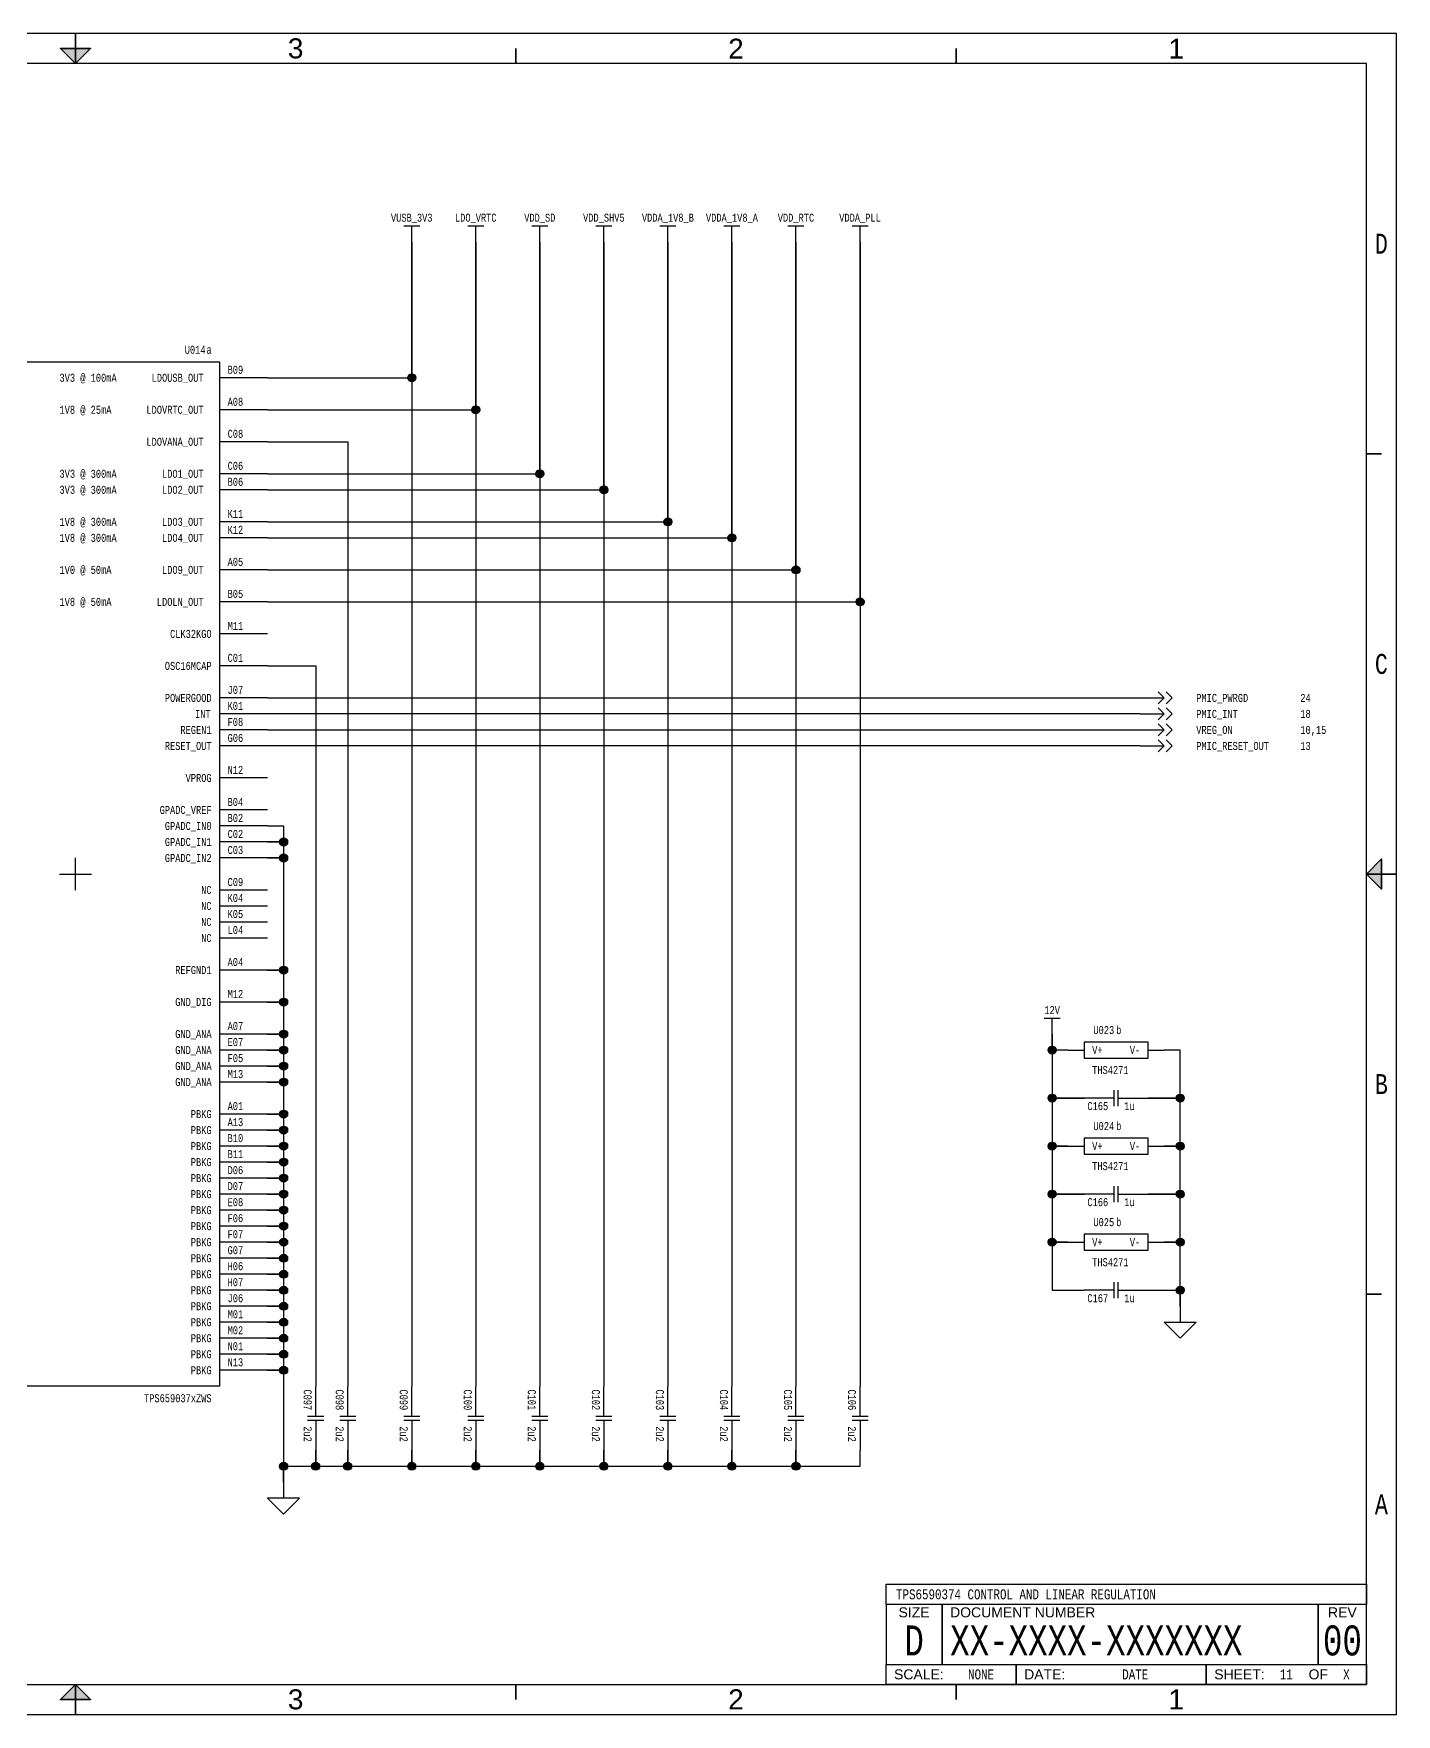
# Paper-space layout '11' of a CAD drawing. Header units: inches. Extents: x 0.2 to 16.8, y 0.2 to 10.8.
# Drawn here: x 8.24 to 16.75, y 0.25 to 10.75 of the extents above; entities that cross this region are included whole.
import ezdxf
from ezdxf.enums import TextEntityAlignment as Align

# ---------------------------------------------------------------- set-up
doc = ezdxf.new("R2010")
doc.units = ezdxf.units.IN
doc.header["$MEASUREMENT"] = 0
for name, color, linetype in [('BORDER', 13, 'Continuous'), ('COMPONENT', 14, 'Continuous'), ('SIGNAL', 84, 'Continuous'), ('TEXT', 252, 'Continuous')]:
    doc.layers.add(name, color=color, linetype=linetype)
doc.styles.add('Monotxt_75', font='monotxt.shx', dxfattribs={"width": 0.75})
doc.styles.get("Standard").update_dxf_attribs({"font": 'arial.ttf'})

# ---------------------------------------------------------------- blocks, each defined once
blk = doc.blocks.new('ANSI B Frame')
at = {"layer": 'BORDER', "lineweight": 35}
h = blk.add_hatch(color=256, dxfattribs=at)
h.dxf.hatch_style = 1
h.paths.add_polyline_path([(8.59375, 10.65625), (8.5, 10.65625), (8.5, 10.5625)])
h.paths.add_polyline_path([(8.5, 10.5625), (8.5, 10.65625), (8.40625, 10.65625)])
h = blk.add_hatch(color=256, dxfattribs=at)
h.dxf.hatch_style = 1
h.paths.add_polyline_path([(16.65625, 5.59375), (16.65625, 5.5), (16.5625, 5.5)])
h.paths.add_polyline_path([(16.5625, 5.5), (16.65625, 5.5), (16.65625, 5.40625)])
h = blk.add_hatch(color=256, dxfattribs=at)
h.dxf.hatch_style = 1
h.paths.add_polyline_path([(8.59375, 0.34375), (8.5, 0.34375), (8.5, 0.4375)])
h.paths.add_polyline_path([(8.5, 0.4375), (8.5, 0.34375), (8.40625, 0.34375)])
at = {"layer": 'BORDER'}
for points in [[(0.25, 0.25), (16.75, 0.25), (16.75, 10.75), (0.25, 10.75)], [(0.4375, 0.4375), (16.5625, 0.4375), (16.5625, 10.5625), (0.4375, 10.5625)], [(13.5625, 1.0625), (16.5625, 1.0625), (16.5625, 0.9375), (13.5625, 0.9375)], [(13.5625, 0.9375), (13.5625, 0.5625), (13.9125, 0.5625), (13.9125, 0.9375), (13.9125, 0.5625), (16.2625, 0.5625), (16.2625, 0.9375), (16.2625, 0.5625), (16.5625, 0.5625), (16.5625, 0.9375)], [(16.5625, 0.4375), (15.5625, 0.4375), (15.5625, 0.5625), (15.5625, 0.4375), (14.375, 0.4375), (14.375, 0.5625), (14.375, 0.4375), (13.5625, 0.4375), (13.5625, 0.5625), (16.5625, 0.5625)]]:
    blk.add_lwpolyline(points, close=True, dxfattribs=at)
at = {"layer": 'BORDER', "lineweight": 35}
for points in [[(8.5, 10.5625), (8.5, 10.75)], [(11.25, 10.65625), (11.25, 10.5625)], [(14, 10.65625), (14, 10.5625)], [(16.65625, 8.125), (16.5625, 8.125)], [(16.5625, 5.5), (16.75, 5.5)], [(16.65625, 2.875), (16.5625, 2.875)], [(8.5, 0.4375), (8.5, 0.25)], [(11.25, 0.34375), (11.25, 0.4375)], [(14, 0.34375), (14, 0.4375)]]:
    blk.add_lwpolyline(points, dxfattribs=at)
for points in [[(8.5, 10.5625), (8.59375, 10.65625), (8.40625, 10.65625)], [(16.5625, 5.5), (16.65625, 5.59375), (16.65625, 5.40625)], [(8.5, 0.4375), (8.59375, 0.34375), (8.40625, 0.34375)]]:
    blk.add_lwpolyline(points, close=True, dxfattribs=at)
at = {"layer": 'BORDER', "style": 'Monotxt_75', "width": 0.75}
for s, p in [('D', (16.65625, 9.4375)), ('C', (16.65625, 6.8125)), ('B', (16.65625, 4.1875)), ('A', (16.65625, 1.5625))]:
    blk.add_text(s, height=0.125, dxfattribs=at).set_placement(p, align=Align.MIDDLE_CENTER)
at = {"layer": 'BORDER'}
for s, p in [('SIZE', (13.7375, 0.8875)), ('REV', (16.4125, 0.8875)), ('OF', (16.2625, 0.5))]:
    blk.add_text(s, height=0.0625, dxfattribs=at).set_placement(p, align=Align.MIDDLE_CENTER)
for s, p in [('DOCUMENT NUMBER', (13.9625, 0.8875)), ('SCALE:', (13.6125, 0.5)), ('DATE:', (14.425, 0.5)), ('SHEET:', (15.6125, 0.5))]:
    blk.add_text(s, height=0.0625, dxfattribs=at).set_placement(p, align=Align.MIDDLE_LEFT)
at = {"layer": 'BORDER', "flags": 8}
for tag, p in [('ZN6', (1.625, 10.65787)), ('ZN5', (4.375, 10.66009)), ('ZN4', (7.125, 10.65625)), ('ZN3', (9.875, 10.65796)), ('ZN2', (12.625, 10.65574)), ('ZN1', (15.375, 10.65574)), ('ZN6', (1.625, 0.34375)), ('ZN5', (4.375, 0.34375)), ('ZN4', (7.125, 0.34375)), ('ZN3', (9.875, 0.34375)), ('ZN2', (12.625, 0.34375)), ('ZN1', (15.375, 0.34375))]:
    blk.add_attdef(tag, text='', height=0.125, dxfattribs=at).set_placement(p, align=Align.MIDDLE_CENTER)
at = {"layer": 'TEXT', "style": 'Monotxt_75', "width": 0.75, "flags": 8}
for tag, height, p in [('DESRP', 0.0625, (13.625, 1)), ('DWG_NO', 0.1875, (13.9625, 0.7125))]:
    blk.add_attdef(tag, text='', height=height, dxfattribs=at).set_placement(p, align=Align.MIDDLE_LEFT)
for tag, height, p in [('SHTSZ', 0.1875, (13.7375, 0.7125)), ('REV', 0.1875, (16.4125, 0.7125)), ('SCALE', 0.0625, (14.15625, 0.5)), ('REVDATE', 0.0625, (15.11875, 0.5)), ('CURRSHT', 0.0625, (16.0625, 0.5)), ('LASTSHT', 0.0625, (16.4375, 0.5))]:
    blk.add_attdef(tag, text='', height=height, dxfattribs=at).set_placement(p, align=Align.MIDDLE_CENTER)
blk = doc.blocks.new('TPS659037x_A')
blk.add_lwpolyline([(-0.9, 3.2), (0.9, 3.2), (0.9, -3.2), (-0.9, -3.2)], close=True)
for points in [[(-0.9, 3.1), (-1.2, 3.1)], [(1.2, 3.1), (0.9, 3.1)], [(-0.9, 2.9), (-1.2, 2.9)], [(1.2, 2.9), (0.9, 2.9)], [(-0.9, 2.7), (-1.2, 2.7)], [(1.2, 2.7), (0.9, 2.7)], [(-1.2, 2.5), (-0.9, 2.5)], [(1.2, 2.5), (0.9, 2.5)], [(-1.2, 2.4), (-0.9, 2.4)], [(1.2, 2.4), (0.9, 2.4)], [(-1.2, 2.3), (-0.9, 2.3)], [(-0.9, 2.1), (-1.2, 2.1)], [(1.2, 2.2), (0.9, 2.2)], [(1.2, 2.1), (0.9, 2.1)], [(-1.2, 2), (-0.9, 2)], [(1.2, 1.9), (0.9, 1.9)], [(-1.2, 1.8), (-0.9, 1.8)], [(1.2, 1.7), (0.9, 1.7)], [(-1.2, 1.6), (-0.9, 1.6)], [(-1.2, 1.5), (-0.9, 1.5)], [(1.2, 1.5), (0.9, 1.5)], [(-1.2, 1.3), (-0.9, 1.3)], [(1.2, 1.3), (0.9, 1.3)], [(-1.2, 1.1), (-0.9, 1.1)], [(1.2, 1.1), (0.9, 1.1)], [(1.2, 1), (0.9, 1)], [(-1.2, 0.9), (-0.9, 0.9)], [(1.2, 0.9), (0.9, 0.9)], [(-1.2, 0.8), (-0.9, 0.8)], [(1.2, 0.8), (0.9, 0.8)], [(-1.2, 0.6), (-0.9, 0.6)], [(1.2, 0.6), (0.9, 0.6)], [(-1.2, 0.4), (-0.9, 0.4)], [(1.2, 0.4), (0.9, 0.4)], [(-1.2, 0.3), (-0.9, 0.3)], [(1.2, 0.3), (0.9, 0.3)], [(1.2, 0.2), (0.9, 0.2)], [(-1.2, 0.1), (-0.9, 0.1)], [(1.2, 0.1), (0.9, 0.1)], [(-1.2, 0), (-0.9, 0)], [(1.2, -0.1), (0.9, -0.1)], [(-1.2, -0.2), (-0.9, -0.2)], [(1.2, -0.2), (0.9, -0.2)], [(1.2, -0.3), (0.9, -0.3)], [(-1.2, -0.4), (-0.9, -0.4)], [(1.2, -0.4), (0.9, -0.4)], [(-1.2, -0.6), (-0.9, -0.6)], [(1.2, -0.6), (0.9, -0.6)], [(-1.2, -0.8), (-0.9, -0.8)], [(1.2, -0.8), (0.9, -0.8)], [(-1.2, -0.9), (-0.9, -0.9)], [(-1.2, -1), (-0.9, -1)], [(1.2, -1), (0.9, -1)], [(-1.2, -1.1), (-0.9, -1.1)], [(1.2, -1.1), (0.9, -1.1)], [(1.2, -1.2), (0.9, -1.2)], [(-1.2, -1.3), (-0.9, -1.3)], [(1.2, -1.3), (0.9, -1.3)], [(-1.2, -1.5), (-0.9, -1.5)], [(1.2, -1.5), (0.9, -1.5)], [(1.2, -1.6), (0.9, -1.6)], [(-1.2, -1.7), (-0.9, -1.7)], [(1.2, -1.7), (0.9, -1.7)], [(-1.2, -1.8), (-0.9, -1.8)], [(1.2, -1.8), (0.9, -1.8)], [(-1.2, -1.9), (-0.9, -1.9)], [(1.2, -1.9), (0.9, -1.9)], [(-1.2, -2), (-0.9, -2)], [(1.2, -2), (0.9, -2)], [(-1.2, -2.1), (-0.9, -2.1)], [(-1.2, -2.2), (-0.9, -2.2)], [(1.2, -2.1), (0.9, -2.1)], [(1.2, -2.2), (0.9, -2.2)], [(-1.2, -2.3), (-0.9, -2.3)], [(1.2, -2.3), (0.9, -2.3)], [(-1.2, -2.4), (-0.9, -2.4)], [(1.2, -2.4), (0.9, -2.4)], [(1.2, -2.5), (0.9, -2.5)], [(-1.2, -2.6), (-0.9, -2.6)], [(1.2, -2.6), (0.9, -2.6)], [(-1.2, -2.7), (-0.9, -2.7)], [(1.2, -2.7), (0.9, -2.7)], [(1.2, -2.8), (0.9, -2.8)], [(-1.2, -2.9), (-0.9, -2.9)], [(1.2, -2.9), (0.9, -2.9)], [(1.2, -3), (0.9, -3)], [(-0.9, -3.1), (-1.2, -3.1)], [(1.2, -3.1), (0.9, -3.1)]]:
    blk.add_lwpolyline(points)
at = {"color": 7}
for points in [[(-0.1, 0), (0, 0), (0, 0.1)], [(0, -0.1), (0, 0), (0.1, 0)]]:
    blk.add_lwpolyline(points, dxfattribs=at)
at = {"layer": 'TEXT', "style": 'Monotxt_75', "width": 0.75}
for s, p in [('a', (0.85, 3.25)), ('C07', (-0.95, 3.125)), ('D09', (-0.95, 2.925)), ('B08', (-0.95, 2.725)), ('A10', (-0.95, 2.125)), ('A09', (-0.95, 2.025)), ('A06', (-0.95, 1.825)), ('C04', (-0.95, 1.325)), ('C05', (-0.95, 1.125)), ('A03', (-0.95, 0.925)), ('A02', (-0.95, 0.825)), ('B07', (-0.95, 0.625)), ('L01', (-0.95, 0.425)), ('L02', (-0.95, 0.325)), ('M03', (-0.95, 0.125)), ('H08', (-0.95, 0.025)), ('E05', (-0.95, -0.175)), ('E06', (-0.95, -0.375)), ('K09', (-0.95, -0.575)), ('G08', (-0.95, -0.775)), ('C11', (-0.95, -0.875)), ('L03', (-0.95, -0.975)), ('K07', (-0.95, -1.075)), ('J05', (-0.95, -1.275)), ('K08', (-0.95, -1.475)), ('B12', (-0.95, -1.675)), ('C13', (-0.95, -1.775)), ('A12', (-0.95, -1.875)), ('H09', (-0.95, -1.975)), ('K10', (-0.95, -2.075)), ('C10', (-0.95, -2.175)), ('N11', (-0.95, -2.275)), ('G09', (-0.95, -2.375)), ('B03', (-0.95, -2.575)), ('A11', (-0.95, -2.675)), ('D08', (-0.95, -2.875)), ('N02', (-0.95, -3.075))]:
    blk.add_text(s, height=0.05, dxfattribs=at).set_placement(p, align=Align.RIGHT)
for s, p in [('B09', (0.95, 3.125)), ('A08', (0.95, 2.925)), ('C08', (0.95, 2.725)), ('C06', (0.95, 2.525)), ('B06', (0.95, 2.425)), ('K11', (0.95, 2.225)), ('K12', (0.95, 2.125)), ('A05', (0.95, 1.925)), ('B05', (0.95, 1.725)), ('M11', (0.95, 1.525)), ('C01', (0.95, 1.325)), ('J07', (0.95, 1.125)), ('K01', (0.95, 1.025)), ('F08', (0.95, 0.925)), ('G06', (0.95, 0.825)), ('N12', (0.95, 0.625)), ('B04', (0.95, 0.425)), ('B02', (0.95, 0.325)), ('C02', (0.95, 0.225)), ('C03', (0.95, 0.125)), ('A04', (0.95, -0.575)), ('M12', (0.95, -0.775))]:
    blk.add_text(s, height=0.05, dxfattribs=at).set_placement(p)
for s, p in [('VCC1', (-0.85, 3.1)), ('VIO_IN', (-0.85, 2.9)), ('SYNCDCDC', (-0.85, 2.7)), ('LDO_SUPPLY', (-0.85, 2.5)), ('LDO_SUPPLY', (-0.85, 2.4)), ('LDO_SUPPLY', (-0.85, 2.3)), ('LDOUSB_IN1', (-0.85, 2.1)), ('LDOUSB_IN2', (-0.85, 2)), ('LDO12_IN', (-0.85, 1.8)), ('LDO34_IN', (-0.85, 1.6)), ('LDO34_IN', (-0.85, 1.5)), ('LDO9_IN', (-0.85, 1.3)), ('LDOLN_IN', (-0.85, 1.1)), ('OSC16MIN', (-0.85, 0.9)), ('OSC16MOUT', (-0.85, 0.8)), ('VBG', (-0.85, 0.6)), ('I2C1_SCL_SCK', (-0.856, 0.4)), ('I2C1_SDA_SDI', (-0.856, 0.3)), ('I2C2_SCL_SCE', (-0.856, 0.1)), ('I2C2_SDA_SDO', (-0.856, 0)), ('NSLEEP', (-0.85, -0.2)), ('NRESWARM', (-0.85, -0.4)), ('RESET_IN', (-0.85, -0.6)), ('PWRON', (-0.85, -0.8)), ('RPWRON', (-0.85, -0.9)), ('BOOT0', (-0.85, -1)), ('BOOT1', (-0.85, -1.1)), ('ENABLE1', (-0.85, -1.3)), ('PWRDOWN', (-0.85, -1.5)), ('GPIO_0', (-0.85, -1.7)), ('GPIO_1', (-0.85, -1.8)), ('GPIO_2', (-0.85, -1.9)), ('GPIO_3', (-0.85, -2)), ('GPIO_4', (-0.85, -2.1)), ('GPIO_5', (-0.85, -2.2)), ('GPIO_6', (-0.85, -2.3)), ('GPIO_7', (-0.85, -2.4)), ('VCC_SENSE', (-0.85, -2.6)), ('VCC_SENSE2', (-0.85, -2.7)), ('VBUS', (-0.85, -2.9)), ('VIO_GND', (-0.85, -3.1))]:
    blk.add_text(s, height=0.05, dxfattribs=at).set_placement(p, align=Align.MIDDLE_LEFT)
for s, p in [('LDOUSB_OUT', (0.8, 3.1)), ('LDOVRTC_OUT', (0.8, 2.9)), ('LDOVANA_OUT', (0.8, 2.7)), ('LDO1_OUT', (0.8, 2.5)), ('LDO2_OUT', (0.8, 2.4)), ('LDO3_OUT', (0.8, 2.2)), ('LDO4_OUT', (0.8, 2.1)), ('LDO9_OUT', (0.8, 1.9)), ('LDOLN_OUT', (0.8, 1.7)), ('CLK32KGO', (0.85, 1.5)), ('OSC16MCAP', (0.85, 1.3)), ('POWERGOOD', (0.85, 1.1)), ('INT', (0.844, 1)), ('REGEN1', (0.85, 0.9)), ('RESET_OUT', (0.85, 0.8)), ('VPROG', (0.85, 0.6)), ('GPADC_VREF', (0.85, 0.4)), ('GPADC_IN0', (0.85, 0.3)), ('GPADC_IN1', (0.85, 0.2)), ('GPADC_IN2', (0.85, 0.1)), ('NC', (0.85, -0.1)), ('NC', (0.85, -0.2)), ('NC', (0.85, -0.3)), ('NC', (0.85, -0.4)), ('REFGND1', (0.85, -0.6)), ('GND_DIG', (0.85, -0.8)), ('GND_ANA', (0.85, -1)), ('GND_ANA', (0.85, -1.1)), ('GND_ANA', (0.85, -1.2)), ('GND_ANA', (0.85, -1.3)), ('PBKG', (0.85, -1.5)), ('PBKG', (0.85, -1.6)), ('PBKG', (0.85, -1.7)), ('PBKG', (0.85, -1.8)), ('PBKG', (0.85, -1.9)), ('PBKG', (0.85, -2)), ('PBKG', (0.85, -2.1)), ('PBKG', (0.85, -2.2)), ('PBKG', (0.85, -2.3)), ('PBKG', (0.85, -2.4)), ('PBKG', (0.85, -2.5)), ('PBKG', (0.85, -2.6)), ('PBKG', (0.85, -2.7)), ('PBKG', (0.85, -2.8)), ('PBKG', (0.85, -2.9)), ('PBKG', (0.85, -3)), ('PBKG', (0.85, -3.1))]:
    blk.add_text(s, height=0.05, dxfattribs=at).set_placement(p, align=Align.MIDDLE_RIGHT)
blk.add_text('TPS659037xZWS', height=0.05, dxfattribs=at).set_placement((0.85, -3.25), align=Align.TOP_RIGHT)
at = {"layer": 'TEXT', "char_height": 0.05, "line_spacing_factor": 1.2, "style": 'Monotxt_75'}
for s, insert, width, attachment_point in [('M04\\PN03\\PN04', (-0.95, 2.575), 0.4, 3), ('L12\\PL13', (-0.95, 1.675), 0.25, 3), ('C09\\PK04\\PK05\\PL04', (0.95, -0.025), 0.55, 1), ('A07\\PE07\\PF05\\PM13', (0.95, -0.925), 0.55, 1), ('A01\\PA13\\PB10\\PB11\\PD06\\PD07\\PE08\\PF06\\PF07\\PG07\\PH06\\PH07\\PJ06\\PM01\\PM02\\PN01\\PN13', (0.95, -1.425), 0.55, 1)]:
    blk.add_mtext(s, dxfattribs=dict(at, insert=insert, width=width, attachment_point=attachment_point))
at = {"layer": 'TEXT', "style": 'Monotxt_75', "width": 0.75, "flags": 8}
blk.add_attdef('REFNO', text='', height=0.05, dxfattribs=at).set_placement((0.812, 3.25), align=Align.RIGHT)
blk = doc.blocks.new('TO_CONN')
for points in [[(0, 0), (0.075, 0)], [(0.05625, 0.01875), (0.075, 0), (0.05625, -0.01875)], [(0.08125, 0.01875), (0.1, 0), (0.08125, -0.01875)]]:
    blk.add_lwpolyline(points)
blk = doc.blocks.new('CAP')
for points in [[(0, 0.0125), (0, 0.2)], [(-0.05, 0.0125), (0.05, 0.0125)], [(-0.05, -0.0125), (0.05, -0.0125)], [(0, -0.0125), (0, -0.2)]]:
    blk.add_lwpolyline(points)
at = {"layer": 'TEXT', "style": 'Monotxt_75', "width": 0.75, "flags": 8}
blk.add_attdef('REFID', text='', height=0.05, rotation=270, dxfattribs=at).set_placement((-0.025, 0.05), align=Align.TOP_RIGHT)
blk.add_attdef('VALUE', text='', height=0.05, rotation=270, dxfattribs=at).set_placement((-0.025, -0.05), align=Align.TOP_LEFT)
blk = doc.blocks.new('FLOAT_GND')
blk.add_lwpolyline([(0, 0), (0, -0.05)])
blk.add_lwpolyline([(-0.05, -0.05), (0.05, -0.05), (0, -0.1)], close=True)
blk = doc.blocks.new('CONNECT')
blk.add_hatch(color=256).paths.add_polyline_path([(0.0125, 0, 1), (-0.0125, 0, 1)])
blk.add_circle((0, 0), 0.0125)
blk = doc.blocks.new('SUPPLY_BUS')
for points in [[(0, 0), (0.05, 0)], [(0.05, 0.025), (0.05, -0.025)]]:
    blk.add_lwpolyline(points)
blk = doc.blocks.new('OPAMP_GEN_PWR')
for points in [[(-0.3, 0), (-0.2, 0)], [(0.2, 0), (0.3, 0)]]:
    blk.add_lwpolyline(points)
blk.add_lwpolyline([(-0.2, -0.05), (0.2, -0.05), (0.2, 0.05), (-0.2, 0.05)], close=True)
at = {"layer": 'TEXT', "style": 'Monotxt_75', "width": 0.75}
blk.add_text('V+', height=0.05, dxfattribs=at).set_placement((-0.15, 0), align=Align.MIDDLE_LEFT)
blk.add_text('V-', height=0.05, dxfattribs=at).set_placement((0.15, 0), align=Align.MIDDLE_RIGHT)
at = {"layer": 'TEXT', "style": 'Monotxt_75', "width": 0.75, "flags": 8}
for tag, p in [('REFID', (-0.0125, 0.1)), ('VP', (-0.225, 0.025))]:
    blk.add_attdef(tag, text='', height=0.05, dxfattribs=at).set_placement(p, align=Align.RIGHT)
for tag, p in [('INST', (0, 0.1)), ('VN', (0.225, 0.025))]:
    blk.add_attdef(tag, p, '', height=0.05, dxfattribs=at)
blk.add_attdef('MFGPN', text='', height=0.05, dxfattribs=at).set_placement((-0.15, -0.1), align=Align.TOP_LEFT)

psp = doc.layouts.new('11')

# ---------------------------------------------------------------- linework, layer by layer
at = {"layer": 'SIGNAL'}
for points in [[(9.7, 8.6), (10.6, 8.6), (10.6, 9.45), (10.6, 2.3)], [(9.7, 8.4), (11, 8.4), (11, 9.45), (11, 2.3)], [(9.7, 8), (11.4, 8), (11.4, 9.45), (11.4, 2.3)], [(9.7, 7.9), (11.8, 7.9), (11.8, 9.45), (11.8, 2.3)], [(9.7, 7.7), (12.2, 7.7), (12.2, 9.45), (12.2, 2.3)], [(9.7, 7.6), (12.6, 7.6), (12.6, 9.45), (12.6, 2.3)], [(9.7, 7.4), (13, 7.4), (13, 9.45), (13, 2.3)], [(9.7, 7.2), (13.4, 7.2), (13.4, 9.45), (13.4, 2.3)], [(9.7, 8.2), (10.2, 8.2), (10.2, 2.3)], [(9.7, 6.8), (10, 6.8), (10, 2.3)], [(9.7, 6.6), (15.15, 6.6)], [(15.15, 6.5), (9.7, 6.5)], [(9.7, 6.4), (15.15, 6.4)], [(15.15, 6.3), (9.7, 6.3)], [(9.7, 5.8), (9.8, 5.8), (9.8, 5.7), (9.7, 5.7), (9.775, 5.7), (9.8, 5.675), (9.8, 5.6), (9.7, 5.6), (9.775, 5.6), (9.8, 5.575), (9.8, 4.9), (9.7, 4.9), (9.775, 4.9), (9.8, 4.875), (9.8, 4.7), (9.7, 4.7), (9.775, 4.7), (9.8, 4.675), (9.8, 4.5), (9.7, 4.5), (9.775, 4.5), (9.8, 4.475), (9.8, 4.4), (9.7, 4.4), (9.775, 4.4), (9.8, 4.375), (9.8, 4.3), (9.7, 4.3), (9.775, 4.3), (9.8, 4.275), (9.8, 4.2), (9.7, 4.2), (9.775, 4.2), (9.8, 4.175), (9.8, 4), (9.7, 4), (9.775, 4), (9.8, 3.975), (9.8, 3.9), (9.7, 3.9), (9.775, 3.9), (9.8, 3.875), (9.8, 3.8), (9.7, 3.8), (9.775, 3.8), (9.8, 3.775), (9.8, 3.7), (9.7, 3.7), (9.775, 3.7), (9.8, 3.675), (9.8, 3.6), (9.7, 3.6), (9.775, 3.6), (9.8, 3.575), (9.8, 3.5), (9.7, 3.5), (9.775, 3.5), (9.8, 3.475), (9.8, 3.4), (9.7, 3.4), (9.775, 3.4), (9.8, 3.375), (9.8, 3.3), (9.7, 3.3), (9.775, 3.3), (9.8, 3.275), (9.8, 3.2), (9.7, 3.2), (9.775, 3.2), (9.8, 3.175), (9.8, 3.1), (9.7, 3.1), (9.775, 3.1), (9.8, 3.075), (9.8, 3), (9.7, 3), (9.775, 3), (9.8, 2.975), (9.8, 2.9), (9.7, 2.9), (9.775, 2.9), (9.8, 2.875), (9.8, 2.8), (9.7, 2.8), (9.775, 2.8), (9.8, 2.775), (9.8, 2.7), (9.7, 2.7), (9.775, 2.7), (9.8, 2.675), (9.8, 2.6), (9.7, 2.6), (9.775, 2.6), (9.8, 2.575), (9.8, 2.5), (9.7, 2.5), (9.775, 2.5), (9.8, 2.475), (9.8, 2.4), (9.7, 2.4), (9.775, 2.4), (9.8, 2.375), (9.8, 1.7), (9.8, 1.8), (10, 1.8), (10, 1.9), (10, 1.825), (10.025, 1.8), (10.2, 1.8), (10.2, 1.9), (10.2, 1.825), (10.225, 1.8), (10.6, 1.8), (10.6, 1.9), (10.6, 1.825), (10.625, 1.8), (11, 1.8), (11, 1.9), (11, 1.825), (11.025, 1.8), (11.4, 1.8), (11.4, 1.9), (11.4, 1.825), (11.425, 1.8), (11.8, 1.8), (11.8, 1.9), (11.8, 1.825), (11.825, 1.8), (12.2, 1.8), (12.2, 1.9), (12.2, 1.825), (12.225, 1.8), (12.6, 1.8), (12.6, 1.9), (12.6, 1.825), (12.625, 1.8), (13, 1.8), (13, 1.9), (13, 1.825), (13.025, 1.8), (13.4, 1.8), (13.4, 1.9)], [(14.7, 4.4), (14.6, 4.4), (14.6, 4.5), (14.6, 4.1), (14.8, 4.1), (14.625, 4.1), (14.6, 4.075), (14.6, 3.8), (14.7, 3.8), (14.625, 3.8), (14.6, 3.775), (14.6, 3.5), (14.8, 3.5), (14.625, 3.5), (14.6, 3.475), (14.6, 3.2), (14.7, 3.2), (14.625, 3.2), (14.6, 3.175), (14.6, 2.9), (14.8, 2.9)], [(15.2, 2.9), (15.4, 2.9), (15.4, 2.8), (15.4, 3.175), (15.375, 3.2), (15.3, 3.2), (15.4, 3.2), (15.4, 3.475), (15.375, 3.5), (15.2, 3.5), (15.4, 3.5), (15.4, 3.8), (15.3, 3.8), (15.375, 3.8), (15.4, 3.825), (15.4, 4.1), (15.2, 4.1), (15.375, 4.1), (15.4, 4.125), (15.4, 4.4), (15.3, 4.4)]]:
    psp.add_lwpolyline(points, dxfattribs=at)

# ---------------------------------------------------------------- block references
ref = psp.add_blockref('ANSI B Frame', (0, 0))
ref.add_attrib('SHTSZ', 'D', dxfattribs={"layer": 'TEXT', "height": 0.188, "style": 'Monotxt_75', "width": 0.75}).set_placement((13.738, 0.712), align=Align.MIDDLE_CENTER)
ref.add_attrib('DWG_NO', 'XX-XXXX-XXXXXXX', dxfattribs={"layer": 'TEXT', "height": 0.1875, "style": 'Monotxt_75', "width": 0.75}).set_placement((13.963, 0.712), align=Align.MIDDLE_LEFT)
ref.add_attrib('REV', '00', dxfattribs={"layer": 'TEXT', "height": 0.1875, "style": 'Monotxt_75', "width": 0.75}).set_placement((16.413, 0.712), align=Align.MIDDLE_CENTER)
ref.add_attrib('SCALE', 'NONE', dxfattribs={"layer": 'TEXT', "height": 0.0625, "style": 'Monotxt_75', "width": 0.75}).set_placement((14.156, 0.5), align=Align.MIDDLE_CENTER)
ref.add_attrib('REVDATE', 'DATE', dxfattribs={"layer": 'TEXT', "height": 0.0625, "style": 'Monotxt_75', "width": 0.75}).set_placement((15.119, 0.5), align=Align.MIDDLE_CENTER)
ref.add_attrib('CURRSHT', '11', dxfattribs={"layer": 'TEXT', "height": 0.0625, "style": 'Monotxt_75', "width": 0.75}).set_placement((16.062, 0.5), align=Align.MIDDLE_CENTER)
ref.add_attrib('LASTSHT', 'X', dxfattribs={"layer": 'TEXT', "height": 0.0625, "style": 'Monotxt_75', "width": 0.75}).set_placement((16.438, 0.5), align=Align.MIDDLE_CENTER)
ref.add_attrib('DESRP', 'TPS6590374 CONTROL AND LINEAR REGULATION', dxfattribs={"layer": 'TEXT', "height": 0.0625, "style": 'Monotxt_75', "width": 0.75}).set_placement((13.625, 1), align=Align.MIDDLE_LEFT)
ref.add_attrib('ZN1', '1', dxfattribs={"layer": 'BORDER', "height": 0.125}).set_placement((15.375, 0.344), align=Align.MIDDLE_CENTER)
ref.add_attrib('ZN1', '1', dxfattribs={"layer": 'BORDER', "height": 0.125}).set_placement((15.375, 10.656), align=Align.MIDDLE_CENTER)
ref.add_attrib('ZN2', '2', dxfattribs={"layer": 'BORDER', "height": 0.125}).set_placement((12.625, 0.344), align=Align.MIDDLE_CENTER)
ref.add_attrib('ZN2', '2', dxfattribs={"layer": 'BORDER', "height": 0.125}).set_placement((12.625, 10.656), align=Align.MIDDLE_CENTER)
ref.add_attrib('ZN3', '3', dxfattribs={"layer": 'BORDER', "height": 0.125}).set_placement((9.875, 0.344), align=Align.MIDDLE_CENTER)
ref.add_attrib('ZN3', '3', dxfattribs={"layer": 'BORDER', "height": 0.125}).set_placement((9.875, 10.658), align=Align.MIDDLE_CENTER)
at = {"layer": 'COMPONENT', "xscale": 2, "yscale": 2, "zscale": 2, "rotation": 90}
for p in [(10.6, 9.45), (11, 9.45), (11.4, 9.45), (11.8, 9.45), (12.2, 9.45), (12.6, 9.45), (13, 9.45), (13.4, 9.45), (14.6, 4.5)]:
    psp.add_blockref('SUPPLY_BUS', p, dxfattribs=at)
at = {"layer": 'COMPONENT'}
ref = psp.add_blockref('TPS659037x_A', (8.5, 5.5), dxfattribs=at)
ref.add_attrib('REFNO', 'U014', dxfattribs={"layer": 'TEXT', "height": 0.05, "style": 'Monotxt_75', "width": 0.75}).set_placement((9.312, 8.75), align=Align.RIGHT)
at = {"layer": 'COMPONENT', "yscale": 2, "zscale": 2}
for name, p, xscale in [('TO_CONN', (15.15, 6.6), 2), ('TO_CONN', (15.15, 6.5), 2), ('TO_CONN', (15.15, 6.4), 2), ('TO_CONN', (15.15, 6.3), 2), ('FLOAT_GND', (15.4, 2.8), 2), ('FLOAT_GND', (9.8, 1.7), -2)]:
    psp.add_blockref(name, p, dxfattribs=dict(at, xscale=xscale))
at = {"layer": 'COMPONENT'}
for p, values in [((15, 4.4), {'REFID': 'U023', 'INST': 'b', 'MFGPN': 'THS4271'}), ((15, 3.8), {'REFID': 'U024', 'INST': 'b', 'MFGPN': 'THS4271'}), ((15, 3.2), {'REFID': 'U025', 'INST': 'b', 'MFGPN': 'THS4271'})]:
    psp.add_blockref('OPAMP_GEN_PWR', p, dxfattribs=at).add_auto_attribs(values)
ref = psp.add_blockref('CAP', (15, 4.1), dxfattribs=dict(at, rotation=90))
ref.add_attrib('REFID', 'C165', dxfattribs={"layer": 'TEXT', "height": 0.05, "style": 'Monotxt_75', "width": 0.75}).set_placement((14.95, 4.075), align=Align.TOP_RIGHT)
ref.add_attrib('VALUE', '1u', dxfattribs={"layer": 'TEXT', "height": 0.05, "style": 'Monotxt_75', "width": 0.75}).set_placement((15.05, 4.075), align=Align.TOP_LEFT)
ref = psp.add_blockref('CAP', (15, 3.5), dxfattribs=dict(at, rotation=90))
ref.add_attrib('REFID', 'C166', dxfattribs={"layer": 'TEXT', "height": 0.05, "style": 'Monotxt_75', "width": 0.75}).set_placement((14.95, 3.475), align=Align.TOP_RIGHT)
ref.add_attrib('VALUE', '1u', dxfattribs={"layer": 'TEXT', "height": 0.05, "style": 'Monotxt_75', "width": 0.75}).set_placement((15.05, 3.475), align=Align.TOP_LEFT)
ref = psp.add_blockref('CAP', (15, 2.9), dxfattribs=dict(at, rotation=90))
ref.add_attrib('REFID', 'C167', dxfattribs={"layer": 'TEXT', "height": 0.05, "style": 'Monotxt_75', "width": 0.75}).set_placement((14.95, 2.875), align=Align.TOP_RIGHT)
ref.add_attrib('VALUE', '1u', dxfattribs={"layer": 'TEXT', "height": 0.05, "style": 'Monotxt_75', "width": 0.75}).set_placement((15.05, 2.875), align=Align.TOP_LEFT)
ref = psp.add_blockref('CAP', (10, 2.1), dxfattribs=at)
ref.add_attrib('REFID', 'C097', dxfattribs={"layer": 'TEXT', "height": 0.05, "rotation": 270, "style": 'Monotxt_75', "width": 0.75}).set_placement((9.975, 2.15), align=Align.TOP_RIGHT)
ref.add_attrib('VALUE', '2u2', dxfattribs={"layer": 'TEXT', "height": 0.05, "rotation": 270, "style": 'Monotxt_75', "width": 0.75}).set_placement((9.975, 2.05), align=Align.TOP_LEFT)
ref = psp.add_blockref('CAP', (10.2, 2.1), dxfattribs=at)
ref.add_attrib('REFID', 'C098', dxfattribs={"layer": 'TEXT', "height": 0.05, "rotation": 270, "style": 'Monotxt_75', "width": 0.75}).set_placement((10.175, 2.15), align=Align.TOP_RIGHT)
ref.add_attrib('VALUE', '2u2', dxfattribs={"layer": 'TEXT', "height": 0.05, "rotation": 270, "style": 'Monotxt_75', "width": 0.75}).set_placement((10.175, 2.05), align=Align.TOP_LEFT)
ref = psp.add_blockref('CAP', (10.6, 2.1), dxfattribs=at)
ref.add_attrib('REFID', 'C099', dxfattribs={"layer": 'TEXT', "height": 0.05, "rotation": 270, "style": 'Monotxt_75', "width": 0.75}).set_placement((10.575, 2.15), align=Align.TOP_RIGHT)
ref.add_attrib('VALUE', '2u2', dxfattribs={"layer": 'TEXT', "height": 0.05, "rotation": 270, "style": 'Monotxt_75', "width": 0.75}).set_placement((10.575, 2.05), align=Align.TOP_LEFT)
ref = psp.add_blockref('CAP', (11, 2.1), dxfattribs=at)
ref.add_attrib('REFID', 'C100', dxfattribs={"layer": 'TEXT', "height": 0.05, "rotation": 270, "style": 'Monotxt_75', "width": 0.75}).set_placement((10.975, 2.15), align=Align.TOP_RIGHT)
ref.add_attrib('VALUE', '2u2', dxfattribs={"layer": 'TEXT', "height": 0.05, "rotation": 270, "style": 'Monotxt_75', "width": 0.75}).set_placement((10.975, 2.05), align=Align.TOP_LEFT)
ref = psp.add_blockref('CAP', (11.4, 2.1), dxfattribs=at)
ref.add_attrib('REFID', 'C101', dxfattribs={"layer": 'TEXT', "height": 0.05, "rotation": 270, "style": 'Monotxt_75', "width": 0.75}).set_placement((11.375, 2.15), align=Align.TOP_RIGHT)
ref.add_attrib('VALUE', '2u2', dxfattribs={"layer": 'TEXT', "height": 0.05, "rotation": 270, "style": 'Monotxt_75', "width": 0.75}).set_placement((11.375, 2.05), align=Align.TOP_LEFT)
ref = psp.add_blockref('CAP', (11.8, 2.1), dxfattribs=at)
ref.add_attrib('REFID', 'C102', dxfattribs={"layer": 'TEXT', "height": 0.05, "rotation": 270, "style": 'Monotxt_75', "width": 0.75}).set_placement((11.775, 2.15), align=Align.TOP_RIGHT)
ref.add_attrib('VALUE', '2u2', dxfattribs={"layer": 'TEXT', "height": 0.05, "rotation": 270, "style": 'Monotxt_75', "width": 0.75}).set_placement((11.775, 2.05), align=Align.TOP_LEFT)
ref = psp.add_blockref('CAP', (12.2, 2.1), dxfattribs=at)
ref.add_attrib('REFID', 'C103', dxfattribs={"layer": 'TEXT', "height": 0.05, "rotation": 270, "style": 'Monotxt_75', "width": 0.75}).set_placement((12.175, 2.15), align=Align.TOP_RIGHT)
ref.add_attrib('VALUE', '2u2', dxfattribs={"layer": 'TEXT', "height": 0.05, "rotation": 270, "style": 'Monotxt_75', "width": 0.75}).set_placement((12.175, 2.05), align=Align.TOP_LEFT)
ref = psp.add_blockref('CAP', (12.6, 2.1), dxfattribs=at)
ref.add_attrib('REFID', 'C104', dxfattribs={"layer": 'TEXT', "height": 0.05, "rotation": 270, "style": 'Monotxt_75', "width": 0.75}).set_placement((12.575, 2.15), align=Align.TOP_RIGHT)
ref.add_attrib('VALUE', '2u2', dxfattribs={"layer": 'TEXT', "height": 0.05, "rotation": 270, "style": 'Monotxt_75', "width": 0.75}).set_placement((12.575, 2.05), align=Align.TOP_LEFT)
ref = psp.add_blockref('CAP', (13, 2.1), dxfattribs=at)
ref.add_attrib('REFID', 'C105', dxfattribs={"layer": 'TEXT', "height": 0.05, "rotation": 270, "style": 'Monotxt_75', "width": 0.75}).set_placement((12.975, 2.15), align=Align.TOP_RIGHT)
ref.add_attrib('VALUE', '2u2', dxfattribs={"layer": 'TEXT', "height": 0.05, "rotation": 270, "style": 'Monotxt_75', "width": 0.75}).set_placement((12.975, 2.05), align=Align.TOP_LEFT)
ref = psp.add_blockref('CAP', (13.4, 2.1), dxfattribs=at)
ref.add_attrib('REFID', 'C106', dxfattribs={"layer": 'TEXT', "height": 0.05, "rotation": 270, "style": 'Monotxt_75', "width": 0.75}).set_placement((13.375, 2.15), align=Align.TOP_RIGHT)
ref.add_attrib('VALUE', '2u2', dxfattribs={"layer": 'TEXT', "height": 0.05, "rotation": 270, "style": 'Monotxt_75', "width": 0.75}).set_placement((13.375, 2.05), align=Align.TOP_LEFT)
at = {"layer": 'SIGNAL', "xscale": 2, "yscale": 2, "zscale": 2}
for p in [(10.6, 8.6), (11, 8.4), (11.4, 8), (11.8, 7.9), (12.2, 7.7), (12.6, 7.6), (13, 7.4), (13.4, 7.2), (9.8, 5.7), (9.8, 5.6), (9.8, 4.9), (9.8, 4.7), (9.8, 4.5), (9.8, 4.4), (14.6, 4.4), (9.8, 4.3), (9.8, 4.2), (14.6, 4.1), (15.4, 4.1), (9.8, 4), (9.8, 3.9), (9.8, 3.8), (14.6, 3.8), (15.4, 3.8), (9.8, 3.7), (9.8, 3.6), (9.8, 3.5), (14.6, 3.5), (15.4, 3.5), (9.8, 3.4), (9.8, 3.3), (9.8, 3.2), (14.6, 3.2), (15.4, 3.2), (9.8, 3.1), (9.8, 3), (9.8, 2.9), (15.4, 2.9), (9.8, 2.8), (9.8, 2.7), (9.8, 2.6), (9.8, 2.5), (9.8, 2.4), (9.8, 1.8), (10, 1.8), (10.2, 1.8), (10.6, 1.8), (11, 1.8), (11.4, 1.8), (11.8, 1.8), (12.2, 1.8), (12.6, 1.8), (13, 1.8)]:
    psp.add_blockref('CONNECT', p, dxfattribs=at)

# ---------------------------------------------------------------- texts
at = {"layer": 'TEXT', "style": 'Monotxt_75', "width": 0.75}
for s, p in [('VUSB_3V3', (10.6, 9.575)), ('LDO_VRTC', (11, 9.575)), ('VDD_SD', (11.4, 9.575)), ('VDD_SHV5', (11.8, 9.575)), ('VDDA_1V8_B', (12.2, 9.575)), ('VDDA_1V8_A', (12.6, 9.575)), ('VDD_RTC', (13, 9.575)), ('VDDA_PLL', (13.4, 9.575)), ('12V', (14.6, 4.625))]:
    psp.add_text(s, height=0.05, dxfattribs=at).set_placement(p, align=Align.CENTER)
for s, p in [('3V3 @ 100mA', (8.4, 8.575)), ('1V8 @ 25mA', (8.4, 8.375)), ('3V3 @ 300mA', (8.4, 7.975)), ('3V3 @ 300mA', (8.4, 7.875)), ('1V8 @ 300mA', (8.4, 7.675)), ('1V8 @ 300mA', (8.4, 7.575)), ('1V0 @ 50mA', (8.4, 7.375)), ('1V8 @ 50mA', (8.4, 7.175))]:
    psp.add_text(s, height=0.05, dxfattribs=at).set_placement(p)
for s, p in [('PMIC_PWRGD', (15.5, 6.6)), ('24', (16.15, 6.6)), ('PMIC_INT', (15.5, 6.5)), ('18', (16.15, 6.5)), ('VREG_ON', (15.5, 6.4)), ('10,15', (16.15, 6.4)), ('PMIC_RESET_OUT', (15.5, 6.3)), ('13', (16.15, 6.3))]:
    psp.add_text(s, height=0.05, dxfattribs=at).set_placement(p, align=Align.MIDDLE_LEFT)

doc.saveas('drawing.dxf')
